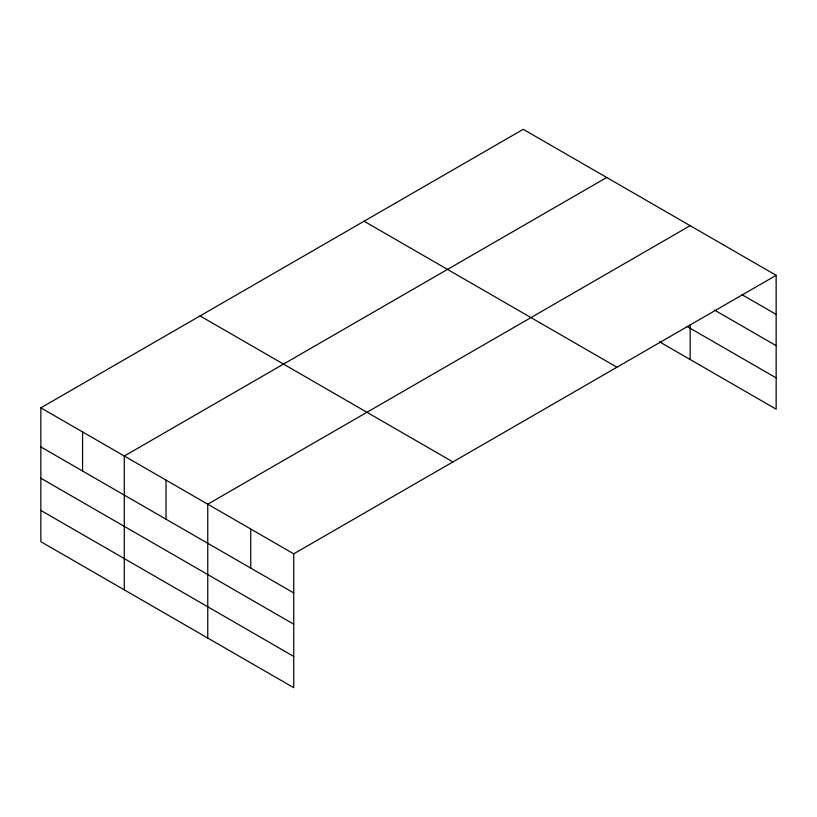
<?xml version="1.0" encoding="UTF-8"?>
<svg xmlns="http://www.w3.org/2000/svg" width="817" height="817" viewBox="0 0 817 817"><rect width="100%" height="100%" fill="white"/><g stroke="black" fill="none" stroke-linecap="round" stroke-linejoin="round"><path stroke-width="1.23" d="M776.15 275.319L523.268 129.311L40.85 407.836L40.85 541.681L293.732 687.689L293.732 553.834L776.15 275.319L776.15 409.164L659.421 341.772M606.725 177.493L124.296 456.019L124.296 589.864M690.171 225.676L207.753 504.201L207.753 638.046M741.979 294.671L776.15 314.402M714.426 310.031L776.15 345.673M686.872 326.351L776.15 377.893M364.076 221.223L616.947 367.231M200.053 315.924L452.924 461.922M40.85 407.836L293.732 553.834M40.85 446.93L293.732 592.928M40.85 478.2L293.732 624.198M40.85 510.411L293.732 656.419M690.171 324.533L690.171 359.521M250.737 529.018L250.737 568.101M166.025 480.11L166.025 519.193M82.578 431.927L82.578 471.011"/></g></svg>
